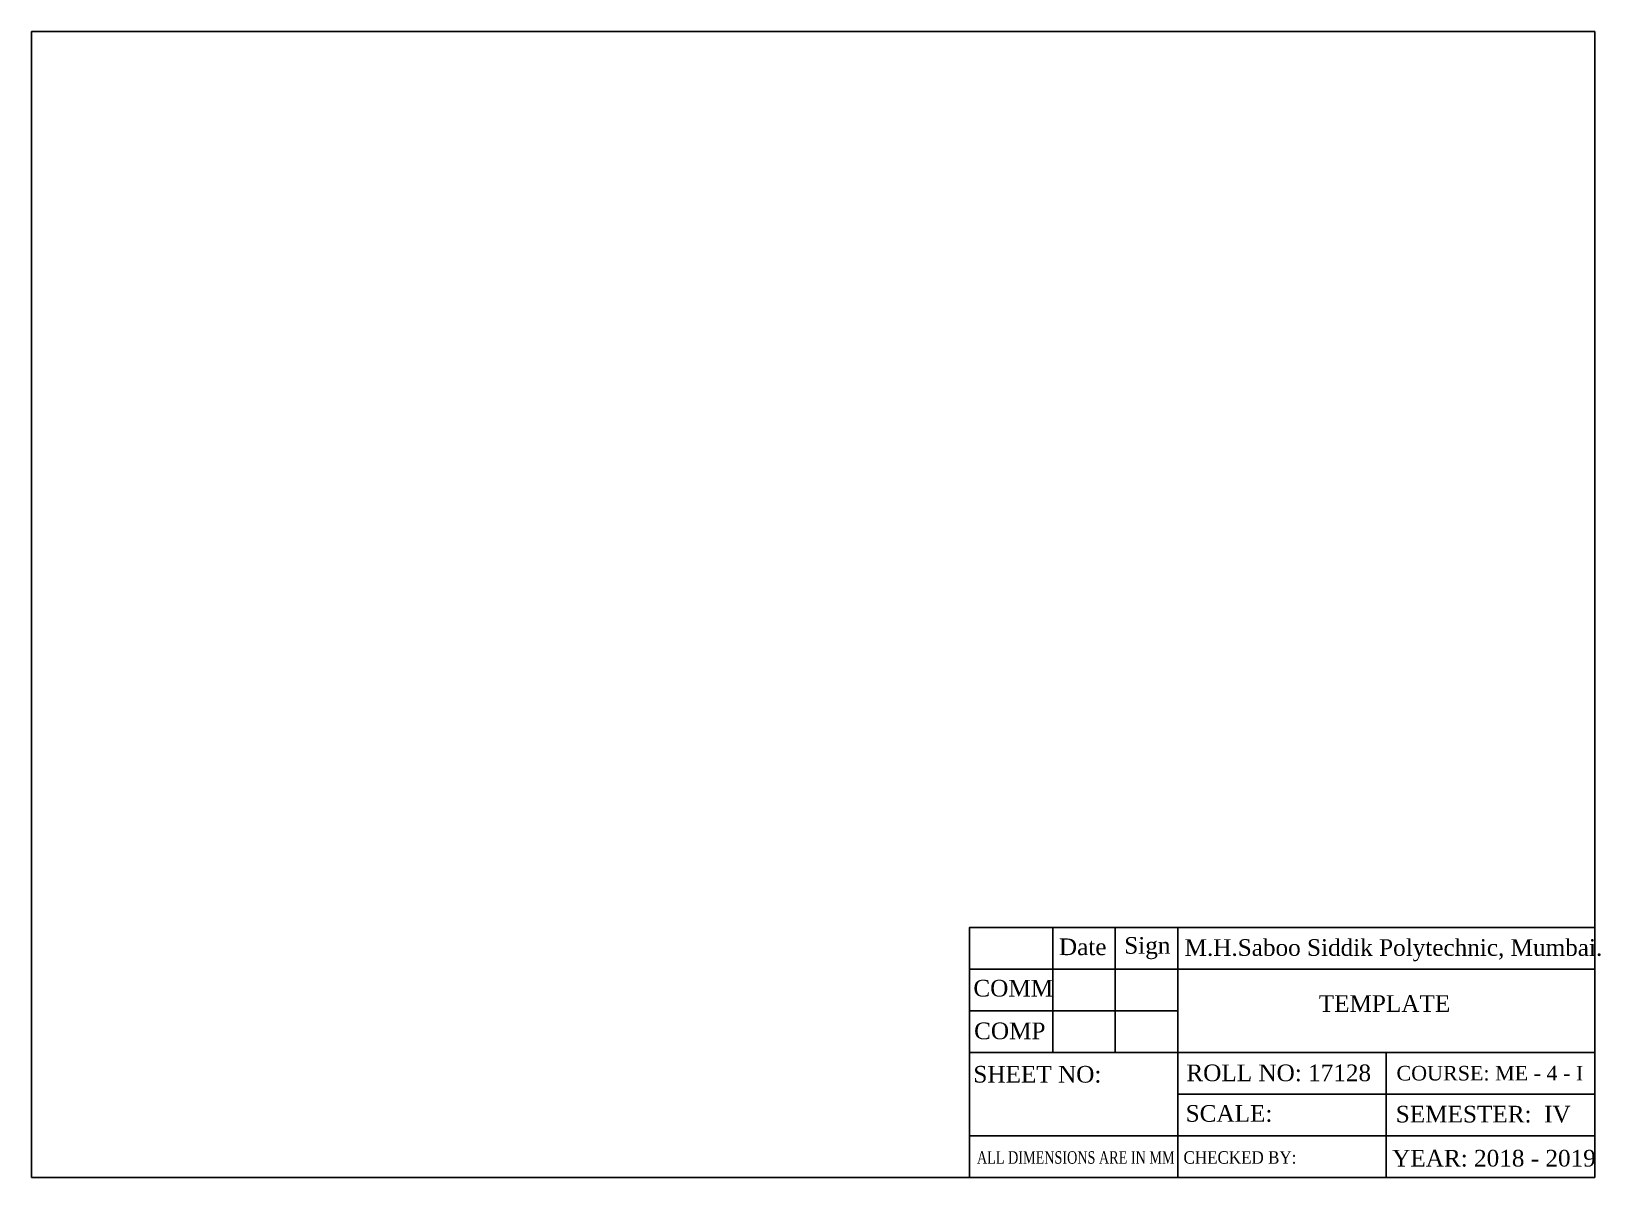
# Model space of a CAD drawing. Header units: inches. Extents: x 17 to 394, y -255 to 20.
import ezdxf

# ---------------------------------------------------------------- set-up
doc = ezdxf.new("R2010")
doc.units = ezdxf.units.IN
doc.header["$MEASUREMENT"] = 0
doc.styles.add('Saad Sheet', font='times.ttf')

# ---------------------------------------------------------------- blocks, each defined once
blk = doc.blocks.new('Sheet No.01')
blk.add_line((272.52, 67.52), (272.52, 7.52))
for points in [[(272.52, 47.52), (272.52, 57.52), (122.52, 57.52), (122.52, 67.52), (142.52, 67.52), (142.52, 37.52), (157.52, 37.52), (157.52, 67.52)], [(272.52, 7.52), (122.52, 7.52), (122.52, 67.52), (272.52, 67.52), (222.52, 67.52)], [(222.52, 37.52), (222.52, 7.52), (172.52, 7.52), (172.52, 67.52)], [(172.52, 47.52), (122.52, 47.52), (122.52, 37.52), (272.52, 37.52), (272.52, 27.52), (172.52, 27.52)], [(122.52, 27.52), (122.52, 17.52), (272.52, 17.52)]]:
    blk.add_lwpolyline(points)
at = {"style": 'Saad Sheet'}
for s, height, p in [('Date', 4, (144, 60.9)), ('Sign', 4, (159.66, 61.24)), ('M.H.Saboo Siddik Polytechnic, Mumbai.', 4, (174.13, 60.73)), ('COMM', 4, (123.47, 50.97)), ('TEMPLATE', 4, (206.31, 47.29)), ('COMP', 4, (123.64, 40.73)), ('SHEET NO:', 4, (123.47, 30.32)), ('ROLL NO: 17128', 4, (174.56, 30.66)), ('COURSE: ME - 4 - I', 3.5, (224.96, 30.83)), ('SCALE:', 4, (174.39, 20.93)), ('SEMESTER:  IV', 4, (224.79, 20.76)), ('YEAR: 2018 - 2019', 4, (223.93, 10.18))]:
    blk.add_text(s, height=height, dxfattribs=at).set_placement(p)
for s, width, p in [('ALL DIMENSIONS ARE IN MM ', 0.75, (124.33, 10.86)), ('CHECKED BY:', 0.9, (173.87, 10.86))]:
    blk.add_text(s, height=3, dxfattribs=dict(at, width=width)).set_placement(p)

msp = doc.modelspace()

# ---------------------------------------------------------------- linework, layer by layer
for p, q in [((17.5, 19.99), (392.5, 19.99)), ((17.5, 19.99), (17.5, -255.01)), ((392.5, -255.01), (392.5, 19.99)), ((17.5, -255.01), (392.5, -255.01))]:
    msp.add_line(p, q)

# ---------------------------------------------------------------- block references
msp.add_blockref('Sheet No.01', (119.98, -262.53))

doc.saveas('drawing.dxf')
